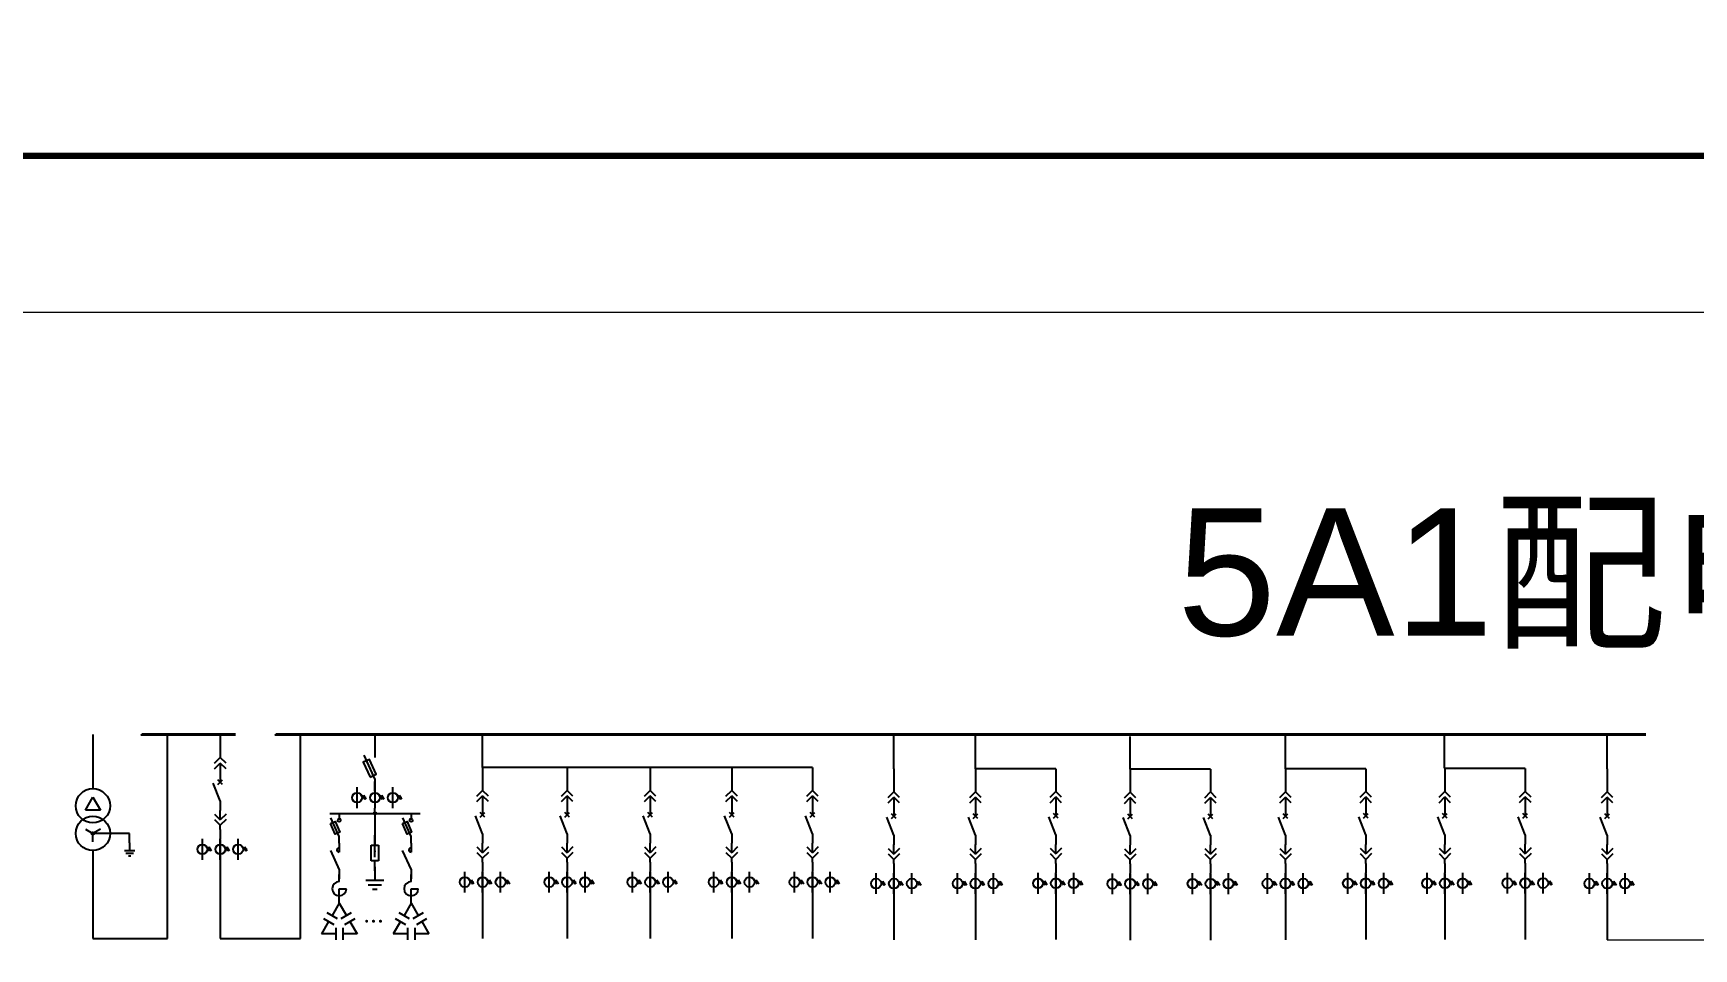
# Model space of a CAD drawing. Header units: millimetres. Extents: x -3460 to -460, y 6070 to 9130.
# Drawn here: x -2582.6 to -2452, y 6407.7 to 6479.6 of the extents above; entities that cross this region are included whole.
import ezdxf

# ---------------------------------------------------------------- set-up
doc = ezdxf.new("R2010")
doc.units = ezdxf.units.MM
doc.header["$LTSCALE"] = 1000
doc.header["$MEASUREMENT"] = 0
doc.linetypes.add('CENTER', pattern=[2, 1.25, -0.25, 0.25, -0.25])
doc.linetypes.add('CONTINOUS', pattern=[0])
doc.styles.get("Standard").update_dxf_attribs({"font": 'arial.ttf'})

# ---------------------------------------------------------------- blocks, each defined once
blk = doc.blocks.new('DYDQAA05')
at = {"color": 0}
blk.add_lwpolyline([(0, 0), (0, -7)], dxfattribs=at)
blk = doc.blocks.new('DYDQAA03')
at = {"color": 0}
for points in [[(0, 0), (0, -1.5)], [(-2.12, -3.62), (0, -1.5)], [(-2.12, -5.62), (0, -3.5)], [(2.12, -3.62), (0, -1.5)], [(2.12, -5.62), (0, -3.5)], [(0, -3.5), (0, -7)]]:
    blk.add_lwpolyline(points, dxfattribs=at)
blk = doc.blocks.new('DYDQAA09')
at = {"color": 0}
blk.add_lwpolyline([(0, 0), (0, -3.5)], dxfattribs=at)
blk.add_lwpolyline([(0, 0), (0, -3.5)], dxfattribs=at)
blk.add_lwpolyline([(0, 0), (0, -3.5)], dxfattribs=at)
blk.add_lwpolyline([(0, 0), (0, -3.5)], dxfattribs=at)
blk.add_lwpolyline([(0, 0), (0, -3.5)], dxfattribs=at)
blk.add_lwpolyline([(0, 0), (0, -3.5)], dxfattribs=at)
blk.add_lwpolyline([(0, 0), (0, -3.5)], dxfattribs=at)
blk.add_lwpolyline([(0, 0), (0, -3.5)], dxfattribs=at)
blk.add_lwpolyline([(0, 0), (0, -3.5)], dxfattribs=at)
blk = doc.blocks.new('DYDQ0201')
at = {"color": 0}
for points in [[(0.86, -0.86), (-0.86, 0.86)], [(-0.86, -0.86), (0.86, 0.86)], [(0, -7), (-2.61, -0.37)]]:
    blk.add_lwpolyline(points, dxfattribs=at)
blk = doc.blocks.new('DYDQAA04')
at = {"color": 0}
for points in [[(0, -3.5), (0, 0)], [(-2.12, -1.38), (0, -3.5)], [(-2.12, -3.38), (0, -5.5)], [(2.12, -1.38), (0, -3.5)], [(2.12, -3.38), (0, -5.5)], [(0, -7), (0, -5.5)]]:
    blk.add_lwpolyline(points, dxfattribs=at)
blk = doc.blocks.new('A$C03DD39B5')
for p, q in [((417, 475), (283, 392)), ((417, 422), (283, 339)), ((350, 333), (350, 467))]:
    blk.add_line(p, q)
blk.add_lwpolyline([(700, 167), (0, 167)])
blk.add_circle((350, 167), 167)
blk = doc.blocks.new('$element$00000530')
for points in [[(-0.291, -0.342), (-0.139, -0.275), (0.017, -0.625), (-0.136, -0.693), (-0.291, -0.342)], [(0, -1), (0, -0.78), (-0.283, -0.152)], [(-0.05, -0.183), (0.05, -0.183)], [(0, 0), (0, -0.183)]]:
    blk.add_lwpolyline(points)
blk.add_circle((0, -0.233), 0.05)
at = {"flags": 9}
blk.add_attdef('S', (0, 0), '', height=0.00000667, dxfattribs=at)
blk = doc.blocks.new('M_M4')
blk.add_line((-0.25, -0.2), (0, -0.75))
for points in [[(0, 0), (0, -0.25)], [(0, -0.75), (0, -1)]]:
    blk.add_lwpolyline(points)
blk.add_arc((-0.008, -0.192), 0.0589, 81.8699, 278.1301)
at = {"width": 0.8, "flags": 9}
blk.add_attdef('S', (0.25, -0.5), '', height=0.2, dxfattribs=at)
blk = doc.blocks.new('M_M23')
for p, q in [((0, -0.5), (-0.25, -0.5)), ((0, -0.25), (0, -0.5))]:
    blk.add_line(p, q)
for points in [[(0, 0), (0, -0.25)], [(0, -0.75), (0, -1)]]:
    blk.add_lwpolyline(points)
blk.add_arc((0, -0.5), 0.25, 270, 180)
at = {"width": 0.8, "flags": 9}
blk.add_attdef('S', (0.25, -0.5), '', height=0.2, dxfattribs=at)
blk = doc.blocks.new('M_M44IVD')
for points in [[(0, 0), (-0.2, -0.346)], [(0, 0), (0.2, -0.346)], [(-0.444, -0.436), (-0.156, -0.603)], [(-0.344, -0.263), (-0.056, -0.43)], [(0.056, -0.43), (0.344, -0.263)], [(0.156, -0.603), (0.444, -0.436)], [(-0.3, -0.52), (-0.5, -0.866)], [(-0.1, -0.866), (-0.5, -0.866)], [(-0.1, -0.699), (-0.1, -1.033)], [(0.1, -0.699), (0.1, -1.033)], [(0.5, -0.866), (0.1, -0.866)], [(0.3, -0.52), (0.5, -0.866)]]:
    blk.add_lwpolyline(points)
at = {"width": 0.8, "flags": 9}
blk.add_attdef('S', (0.25, -0.5), '', height=0.2, dxfattribs=at)
blk = doc.blocks.new('M_M17')
for p, q in [((-0.1, -0.717), (-0.1, -0.283)), ((-0.1, -0.283), (0.1, -0.283)), ((0, -0.383), (0, -0.717)), ((0.1, -0.283), (0.1, -0.717)), ((0.1, -0.717), (-0.1, -0.717))]:
    blk.add_line(p, q)
for points in [[(0, 0), (0, -0.283)], [(0, -0.717), (0, -1)]]:
    blk.add_lwpolyline(points)
for points in [[(-0.033, -0.567), (0.033, -0.567), (0, -0.367), (0.033, -0.567)], [(0.033, -0.567), (0, -0.367), (-0.033, -0.567), (0.033, -0.567)], [(0, -0.367), (-0.033, -0.567), (0.033, -0.567), (0, -0.367)]]:
    blk.add_solid(points)
at = {"width": 0.8, "flags": 9}
blk.add_attdef('S', (0.25, -0.5), '', height=0.2, dxfattribs=at)
blk = doc.blocks.new('M_M24')
for p, q in [((-0.25, -0.375), (0.25, -0.375)), ((-0.1875, -0.5), (0.1875, -0.5)), ((-0.0625, -0.625), (0.0625, -0.625))]:
    blk.add_line(p, q)
blk.add_lwpolyline([(0, 0), (0, -0.375)])
at = {"width": 0.8, "flags": 9}
blk.add_attdef('S', (0.25, -0.5), '', height=0.2, dxfattribs=at)

msp = doc.modelspace()

# ---------------------------------------------------------------- linework, layer by layer
at = {"color": 0}
for p, q in [((-2577.87, 6424.5, -16406.97), (-2577.87, 6420.25, -21017.92)), ((-2572.01, 6408.47, -21017.92), (-2572.01, 6424.5, -19232.52)), ((-2578.45, 6418.56, -21017.92), (-2577.87, 6419.58, -21017.92)), ((-2578.45, 6418.56, -21017.92), (-2577.87, 6419.58, -21017.92)), ((-2577.28, 6418.56, -21017.92), (-2578.45, 6418.56, -21017.92)), ((-2577.87, 6419.58, -21017.92), (-2577.28, 6418.56, -21017.92)), ((-2578.45, 6417.07, -21017.92), (-2577.87, 6416.73, -21017.92)), ((-2577.28, 6417.07, -21017.92), (-2577.87, 6416.73, -21017.92)), ((-2577.88, 6416.84, -21017.92), (-2577.97, 6416.74, -21017.92)), ((-2577.84, 6416.83, -21017.92), (-2577.96, 6416.7, -21017.92)), ((-2577.91, 6416.83, -21017.92), (-2577.96, 6416.78, -21017.92)), ((-2577.82, 6416.82, -21017.92), (-2577.96, 6416.69, -21017.92)), ((-2577.79, 6416.8, -21017.92), (-2577.94, 6416.66, -21017.92)), ((-2577.78, 6416.79, -21017.92), (-2577.92, 6416.65, -21017.92)), ((-2577.77, 6416.75, -21017.92), (-2577.89, 6416.64, -21017.92)), ((-2577.77, 6416.73, -21017.92), (-2577.87, 6416.63, -21017.92)), ((-2577.87, 6416.06, -21017.92), (-2577.87, 6416.73, -21017.92)), ((-2574.98, 6416.73, -21017.92), (-2577.87, 6416.73, -21017.92)), ((-2577.87, 6415.38, -21017.92), (-2577.87, 6408.47, -21017.92)), ((-2575.39, 6415.38, -21017.92), (-2574.58, 6415.38, -21017.92)), ((-2575.29, 6415.18, -21017.92), (-2574.68, 6415.18, -21017.92)), ((-2575.08, 6414.98, -21017.92), (-2574.88, 6414.98, -21017.92)), ((-2577.87, 6408.47, -21017.92), (-2572.01, 6408.47, -21017.92))]:
    msp.add_line(p, q, dxfattribs=at)
for p, q in [((-2561.56, 6408.47, -19232.52), (-2561.56, 6424.5, -19232.52)), ((-2547.23, 6421.92, -20615.76), (-2547.23, 6424.5, -19232.47)), ((-2514.9, 6421.81, -1262.5), (-2514.9, 6424.39, 120.78)), ((-2508.49, 6421.81, -1954.14), (-2508.49, 6424.39, -570.86)), ((-2496.33, 6421.78, -1262.5), (-2496.33, 6424.36, 120.78)), ((-2484.12, 6421.81, -568.12), (-2484.12, 6424.39, 815.16)), ((-2471.63, 6421.85, 4860.63), (-2471.63, 6424.43, 6243.91)), ((-2458.83, 6421.81, -1262.5), (-2458.83, 6424.39, 120.78)), ((-2521.3, 6421.92, -20615.81), (-2547.23, 6421.92, -20615.81)), ((-2502.17, 6421.81, -1954.14), (-2508.49, 6421.81, -1954.14)), ((-2490.01, 6421.78, -1262.5), (-2496.33, 6421.78, -1262.5)), ((-2477.81, 6421.81, -568.12), (-2484.12, 6421.81, -568.12)), ((-2465.27, 6421.83, -6691.25), (-2471.59, 6421.83, -6691.25)), ((-2555.7, 6418.39, -19232.52), (-2555.7, 6418.72, -19232.52)), ((-2558.5, 6418.3, -19232.52), (-2558.5, 6417.9, -19232.52)), ((-2567.85, 6416.26, -19232.52), (-2567.85, 6414.62, -19232.52)), ((-2567.85, 6414.62, -19232.52), (-2567.85, 6408.47, -19232.52)), ((-2547.23, 6413.68, -18414.58), (-2547.23, 6412.04, -18414.58)), ((-2540.59, 6413.68, -18414.58), (-2540.59, 6412.04, -18414.58)), ((-2534.06, 6413.68, -18414.58), (-2534.06, 6412.04, -18414.58)), ((-2527.65, 6413.68, -18414.58), (-2527.65, 6412.04, -18414.58)), ((-2521.3, 6413.68, -18414.58), (-2521.3, 6412.04, -18414.58)), ((-2514.9, 6413.57, 938.73), (-2514.9, 6411.93, 938.73)), ((-2508.49, 6413.57, 247.08), (-2508.49, 6411.93, 247.08)), ((-2502.17, 6413.59, 938.73), (-2502.17, 6411.95, 938.73)), ((-2496.33, 6413.54, 938.73), (-2496.33, 6411.9, 938.73)), ((-2490.01, 6413.56, 1630.37), (-2490.01, 6411.92, 1630.37)), ((-2484.12, 6413.57, 1633.1), (-2484.12, 6411.93, 1633.1)), ((-2477.81, 6413.59, 2324.74), (-2477.81, 6411.95, 2324.74)), ((-2471.59, 6413.59, -4490.03), (-2471.59, 6411.95, -4490.03)), ((-2465.27, 6413.6, -3798.39), (-2465.27, 6411.96, -3798.39)), ((-2458.83, 6413.57, 938.73), (-2458.83, 6411.93, 938.73)), ((-2547.23, 6412.04, -18414.58), (-2547.23, 6408.47, -18414.58)), ((-2540.59, 6412.04, -18414.58), (-2540.59, 6408.47, -18414.58)), ((-2534.06, 6412.04, -18414.58), (-2534.06, 6408.47, -18414.58)), ((-2527.65, 6412.04, -18414.58), (-2527.65, 6408.47, -18414.58)), ((-2521.3, 6412.04, -18414.58), (-2521.3, 6408.47, -18414.58)), ((-2514.9, 6411.93, 938.73), (-2514.9, 6408.36, 938.73)), ((-2508.49, 6411.93, 247.08), (-2508.49, 6408.37, 247.08)), ((-2502.17, 6411.95, 938.73), (-2502.17, 6408.38, 938.73)), ((-2496.33, 6411.9, 938.73), (-2496.33, 6408.34, 938.73)), ((-2490.01, 6411.92, 1630.37), (-2490.01, 6408.35, 1630.37)), ((-2484.12, 6411.93, 1633.1), (-2484.12, 6408.37, 1633.1)), ((-2477.81, 6411.95, 2324.74), (-2477.81, 6408.38, 2324.74)), ((-2471.59, 6411.95, -4490.03), (-2471.59, 6408.38, -4490.03)), ((-2465.27, 6411.96, -3798.39), (-2465.27, 6408.4, -3798.39)), ((-2458.83, 6411.93, 938.73), (-2458.83, 6408.37, 938.73)), ((-2567.85, 6408.47, -19232.52), (-2561.56, 6408.47, -19232.52))]:
    msp.add_line(p, q)
at = {"linetype": 'Continuous'}
for p, q in [((-2556.57, 6422.88, -19232.52), (-2555.7, 6420.96, -19232.52)), ((-2555.7, 6420.51, -19232.52), (-2555.7, 6420.8, -19232.52)), ((-2555.7, 6420.04, -19232.52), (-2555.7, 6420.68, -19232.52)), ((-2559.25, 6418.3, -19232.52), (-2552.14, 6418.3, -19232.52)), ((-2555.7, 6418.3, -19232.52), (-2555.7, 6415.84, -19232.52))]:
    msp.add_line(p, q, dxfattribs=at)
at = {"color": 0, "linetype": 'CENTER', "ltscale": 0.5}
msp.add_line((-2574.98, 6415.99, -21017.92), (-2574.98, 6416.73, -21017.92), dxfattribs=at)
at = {"color": 1, "lineweight": 20}
msp.add_line((-2458.83, 6408.37, 938.73), (-2442.3, 6408.37, 938.73), dxfattribs=at)
at = {"lineweight": 80, "ltscale": 0.001071}
for points in [[(-3460, 6920), (-460, 6920), (-460, 6470), (-3460, 6470)], [(-3460, 6470), (-460, 6470), (-460, 6070), (-3460, 6070)]]:
    msp.add_lwpolyline(points, close=True, dxfattribs=at)
at = {"color": 1, "lineweight": 13, "ltscale": 0.001071}
msp.add_lwpolyline([(-2620, 6457.69), (-2303.62, 6457.69), (-2303.62, 6168.78), (-2620, 6168.78)], close=True, dxfattribs=at)
at = {"color": 1, "lineweight": 40, "ltscale": 100, "elevation": -19232.52}
for points in [[(-2566.65, 6424.5), (-2574.02, 6424.5), (-2574.02, 6424.5)], [(-2455.79, 6424.5), (-2563.49, 6424.5), (-2563.49, 6424.5)]]:
    msp.add_lwpolyline(points, dxfattribs=at)
at = {"linetype": 'Continuous', "elevation": -19232.52}
for points in [[(-2555.7, 6424.5), (-2555.7, 6422.71)], [(-2555.7, 6423.59), (-2555.7, 6422.71)], [(-2555.7, 6420.96), (-2555.7, 6420.08)]]:
    msp.add_lwpolyline(points, dxfattribs=at)
msp.add_lwpolyline([(-2556.08, 6421.16), (-2555.6, 6421.38), (-2556.13, 6422.54), (-2556.61, 6422.33)], close=True, dxfattribs=at)
at = {"color": 0, "elevation": -21017.92}
msp.add_lwpolyline([(-2574.98, 6415.99), (-2574.98, 6415.38)], dxfattribs=at)
at = {"lineweight": -2, "ltscale": 100, "const_width": 0.117, "elevation": -19518.8}
for points in [[(-2556.4, 6409.83, 1), (-2556.29, 6409.83, 1)], [(-2555.87, 6409.83, 1), (-2555.75, 6409.83, 1)], [(-2555.32, 6409.83, 1), (-2555.2, 6409.83, 1)]]:
    msp.add_lwpolyline(points, format="xyb", close=True, dxfattribs=at)
at = {"color": 0, "linetype": 'CONTINOUS'}
for centre in [(-2577.87, 6418.9, -21017.92), (-2577.87, 6416.73, -21017.92)]:
    msp.add_circle(centre, 1.35, dxfattribs=at)
msp.add_circle((-2555.7, 6418.3, -19232.52), 0.0936)
at = {"color": 0}
msp.add_circle((-2577.87, 6416.73, -21017.92), 0.101, dxfattribs=at)

# ---------------------------------------------------------------- block references
for name, p, xscale, yscale, zscale in [('DYDQAA05', (-2567.85, 6424.5, -21433.75), 0.2128962921302706, 0.2128962921302706, 0.2128962921302706), ('DYDQAA03', (-2567.85, 6423.01, -21433.75), 0.2128962921302706, 0.2128962921302706, 0.2128962921302706), ('DYDQ0201', (-2567.85, 6420.77, -21433.75), 0.2128962921302706, 0.2128962921302706, 0.2128962921302706), ('DYDQAA09', (-2567.85, 6421.52, -21433.75), 0.2128962921302706, 0.2128962921302706, 0.2128962921302706), ('DYDQAA05', (-2547.23, 6421.92, -20615.81), 0.2128962921302706, 0.2128962921302706, 0.2128962921302706), ('DYDQAA05', (-2540.59, 6421.92, -20615.81), 0.2128962921302706, 0.2128962921302706, 0.2128962921302706), ('DYDQAA05', (-2534.06, 6421.92, -20615.81), 0.2128962921302706, 0.2128962921302706, 0.2128962921302706), ('DYDQAA05', (-2527.65, 6421.92, -20615.81), 0.2128962921302706, 0.2128962921302706, 0.2128962921302706), ('DYDQAA05', (-2521.3, 6421.92, -20615.81), 0.2128962921302706, 0.2128962921302706, 0.2128962921302706), ('DYDQAA05', (-2514.9, 6421.81, -1262.5), 0.2128962921302706, 0.2128962921302706, 0.2128962921302706), ('DYDQAA05', (-2508.49, 6421.81, -1954.14), 0.2128962921302706, 0.2128962921302706, 0.2128962921302706), ('DYDQAA05', (-2502.17, 6421.81, -1262.5), 0.2128962921302706, 0.2128962921302706, 0.2128962921302706), ('DYDQAA05', (-2496.33, 6421.78, -1262.5), 0.2128962921302706, 0.2128962921302706, 0.2128962921302706), ('DYDQAA05', (-2490.01, 6421.78, -570.86), 0.2128962921302706, 0.2128962921302706, 0.2128962921302706), ('DYDQAA05', (-2484.12, 6421.81, -568.12), 0.2128962921302706, 0.2128962921302706, 0.2128962921302706), ('DYDQAA05', (-2477.81, 6421.81, 123.52), 0.2128962921302706, 0.2128962921302706, 0.2128962921302706), ('DYDQAA05', (-2471.59, 6421.83, -6691.25), 0.2128962921302706, 0.2128962921302706, 0.2128962921302706), ('DYDQAA05', (-2465.27, 6421.83, -5999.61), 0.2128962921302706, 0.2128962921302706, 0.2128962921302706), ('DYDQAA05', (-2458.83, 6421.81, -1262.5), 0.2128962921302706, 0.2128962921302706, 0.2128962921302706), ('DYDQAA03', (-2547.23, 6420.43, -20615.81), 0.2128962921302706, 0.2128962921302706, 0.2128962921302706), ('DYDQAA03', (-2540.59, 6420.43, -20615.81), 0.2128962921302706, 0.2128962921302706, 0.2128962921302706), ('DYDQAA03', (-2534.06, 6420.43, -20615.81), 0.2128962921302706, 0.2128962921302706, 0.2128962921302706), ('DYDQAA03', (-2527.65, 6420.43, -20615.81), 0.2128962921302706, 0.2128962921302706, 0.2128962921302706), ('DYDQAA03', (-2521.3, 6420.43, -20615.81), 0.2128962921302706, 0.2128962921302706, 0.2128962921302706), ('DYDQAA03', (-2514.9, 6420.32, -1262.5), 0.2128962921302706, 0.2128962921302706, 0.2128962921302706), ('DYDQAA03', (-2508.49, 6420.32, -1954.14), 0.2128962921302706, 0.2128962921302706, 0.2128962921302706), ('DYDQAA03', (-2502.17, 6420.34, -1262.5), 0.2128962921302706, 0.2128962921302706, 0.2128962921302706), ('DYDQAA03', (-2496.33, 6420.29, -1262.5), 0.2128962921302706, 0.2128962921302706, 0.2128962921302706), ('DYDQAA03', (-2490.01, 6420.31, -570.86), 0.2128962921302706, 0.2128962921302706, 0.2128962921302706), ('DYDQAA03', (-2484.12, 6420.32, -568.12), 0.2128962921302706, 0.2128962921302706, 0.2128962921302706), ('DYDQAA03', (-2477.81, 6420.34, 123.52), 0.2128962921302706, 0.2128962921302706, 0.2128962921302706), ('DYDQAA03', (-2471.59, 6420.34, -6691.25), 0.2128962921302706, 0.2128962921302706, 0.2128962921302706), ('DYDQAA03', (-2465.27, 6420.35, -5999.61), 0.2128962921302706, 0.2128962921302706, 0.2128962921302706), ('DYDQAA03', (-2458.83, 6420.32, -1262.5), 0.2128962921302706, 0.2128962921302706, 0.2128962921302706), ('DYDQAA04', (-2567.85, 6418.54, -21433.75), 0.2128962921302706, 0.2128962921302706, 0.2128962921302706), ('DYDQAA09', (-2567.85, 6419.28, -21433.75), 0.2128962921302706, 0.2128962921302706, 0.2128962921302706), ('DYDQ0201', (-2547.23, 6418.19, -20615.81), 0.2128962921302706, 0.2128962921302706, 0.2128962921302706), ('DYDQAA09', (-2547.23, 6418.94, -20615.81), 0.2128962921302706, 0.2128962921302706, 0.2128962921302706), ('DYDQ0201', (-2540.59, 6418.19, -20615.81), 0.2128962921302706, 0.2128962921302706, 0.2128962921302706), ('DYDQAA09', (-2540.59, 6418.94, -20615.81), 0.2128962921302706, 0.2128962921302706, 0.2128962921302706), ('DYDQ0201', (-2534.06, 6418.19, -20615.81), 0.2128962921302706, 0.2128962921302706, 0.2128962921302706), ('DYDQAA09', (-2534.06, 6418.94, -20615.81), 0.2128962921302706, 0.2128962921302706, 0.2128962921302706), ('DYDQ0201', (-2527.65, 6418.19, -20615.81), 0.2128962921302706, 0.2128962921302706, 0.2128962921302706), ('DYDQAA09', (-2527.65, 6418.94, -20615.81), 0.2128962921302706, 0.2128962921302706, 0.2128962921302706), ('DYDQ0201', (-2521.3, 6418.19, -20615.81), 0.2128962921302706, 0.2128962921302706, 0.2128962921302706), ('DYDQAA09', (-2521.3, 6418.94, -20615.81), 0.2128962921302706, 0.2128962921302706, 0.2128962921302706), ('DYDQAA09', (-2514.9, 6418.83, -1262.5), 0.2128962921302706, 0.2128962921302706, 0.2128962921302706), ('DYDQAA09', (-2508.49, 6418.83, -1954.14), 0.2128962921302706, 0.2128962921302706, 0.2128962921302706), ('DYDQAA09', (-2502.17, 6418.85, -1262.5), 0.2128962921302706, 0.2128962921302706, 0.2128962921302706), ('DYDQAA09', (-2496.33, 6418.8, -1262.5), 0.2128962921302706, 0.2128962921302706, 0.2128962921302706), ('DYDQAA09', (-2490.01, 6418.82, -570.86), 0.2128962921302706, 0.2128962921302706, 0.2128962921302706), ('DYDQAA09', (-2484.12, 6418.83, -568.12), 0.2128962921302706, 0.2128962921302706, 0.2128962921302706), ('DYDQAA09', (-2477.81, 6418.85, 123.52), 0.2128962921302706, 0.2128962921302706, 0.2128962921302706), ('DYDQAA09', (-2471.59, 6418.85, -6691.25), 0.2128962921302706, 0.2128962921302706, 0.2128962921302706), ('DYDQAA09', (-2465.27, 6418.86, -5999.61), 0.2128962921302706, 0.2128962921302706, 0.2128962921302706), ('DYDQAA09', (-2458.83, 6418.83, -1262.5), 0.2128962921302706, 0.2128962921302706, 0.2128962921302706), ('DYDQAA09', (-2567.85, 6417.05, -21433.75), 0.2128962921302706, 0.2128962921302706, 0.2128962921302706), ('DYDQ0201', (-2514.9, 6418.08, -1262.5), 0.2128962921302706, 0.2128962921302706, 0.2128962921302706), ('DYDQ0201', (-2508.49, 6418.08, -1954.14), 0.2128962921302706, 0.2128962921302706, 0.2128962921302706), ('DYDQ0201', (-2502.17, 6418.1, -1262.5), 0.2128962921302706, 0.2128962921302706, 0.2128962921302706), ('DYDQ0201', (-2496.33, 6418.06, -1262.5), 0.2128962921302706, 0.2128962921302706, 0.2128962921302706), ('DYDQ0201', (-2490.01, 6418.07, -570.86), 0.2128962921302706, 0.2128962921302706, 0.2128962921302706), ('DYDQ0201', (-2484.12, 6418.08, -568.12), 0.2128962921302706, 0.2128962921302706, 0.2128962921302706), ('DYDQ0201', (-2477.81, 6418.1, 123.52), 0.2128962921302706, 0.2128962921302706, 0.2128962921302706), ('DYDQ0201', (-2471.59, 6418.1, -6691.25), 0.2128962921302706, 0.2128962921302706, 0.2128962921302706), ('DYDQ0201', (-2465.27, 6418.12, -5999.61), 0.2128962921302706, 0.2128962921302706, 0.2128962921302706), ('DYDQ0201', (-2458.83, 6418.08, -1262.5), 0.2128962921302706, 0.2128962921302706, 0.2128962921302706), ('M_M4', (-2558.5, 6415.96, -19232.52), 2.806660772809213, 2.806660772809213, 2.806660772809213), ('M_M4', (-2552.85, 6415.96, -19232.52), 2.806660772809213, 2.806660772809213, 2.806660772809213), ('DYDQAA04', (-2547.23, 6415.96, -20615.81), 0.2128962921302706, 0.2128962921302706, 0.2128962921302706), ('DYDQAA09', (-2547.23, 6416.7, -20615.81), 0.2128962921302706, 0.2128962921302706, 0.2128962921302706), ('DYDQAA04', (-2540.59, 6415.96, -20615.81), 0.2128962921302706, 0.2128962921302706, 0.2128962921302706), ('DYDQAA09', (-2540.59, 6416.7, -20615.81), 0.2128962921302706, 0.2128962921302706, 0.2128962921302706), ('DYDQAA04', (-2534.06, 6415.96, -20615.81), 0.2128962921302706, 0.2128962921302706, 0.2128962921302706), ('DYDQAA09', (-2534.06, 6416.7, -20615.81), 0.2128962921302706, 0.2128962921302706, 0.2128962921302706), ('DYDQAA04', (-2527.65, 6415.96, -20615.81), 0.2128962921302706, 0.2128962921302706, 0.2128962921302706), ('DYDQAA09', (-2527.65, 6416.7, -20615.81), 0.2128962921302706, 0.2128962921302706, 0.2128962921302706), ('DYDQAA04', (-2521.3, 6415.96, -20615.81), 0.2128962921302706, 0.2128962921302706, 0.2128962921302706), ('DYDQAA09', (-2521.3, 6416.7, -20615.81), 0.2128962921302706, 0.2128962921302706, 0.2128962921302706), ('DYDQAA04', (-2514.9, 6415.85, -1262.5), 0.2128962921302706, 0.2128962921302706, 0.2128962921302706), ('DYDQAA09', (-2514.9, 6416.59, -1262.5), 0.2128962921302706, 0.2128962921302706, 0.2128962921302706), ('DYDQAA04', (-2508.49, 6415.85, -1954.14), 0.2128962921302706, 0.2128962921302706, 0.2128962921302706), ('DYDQAA09', (-2508.49, 6416.59, -1954.14), 0.2128962921302706, 0.2128962921302706, 0.2128962921302706), ('DYDQAA04', (-2502.17, 6415.86, -1262.5), 0.2128962921302706, 0.2128962921302706, 0.2128962921302706), ('DYDQAA09', (-2502.17, 6416.61, -1262.5), 0.2128962921302706, 0.2128962921302706, 0.2128962921302706), ('DYDQAA04', (-2496.33, 6415.82, -1262.5), 0.2128962921302706, 0.2128962921302706, 0.2128962921302706), ('DYDQAA09', (-2496.33, 6416.57, -1262.5), 0.2128962921302706, 0.2128962921302706, 0.2128962921302706), ('DYDQAA04', (-2490.01, 6415.84, -570.86), 0.2128962921302706, 0.2128962921302706, 0.2128962921302706), ('DYDQAA09', (-2490.01, 6416.58, -570.86), 0.2128962921302706, 0.2128962921302706, 0.2128962921302706), ('DYDQAA04', (-2484.12, 6415.85, -568.12), 0.2128962921302706, 0.2128962921302706, 0.2128962921302706), ('DYDQAA09', (-2484.12, 6416.59, -568.12), 0.2128962921302706, 0.2128962921302706, 0.2128962921302706), ('DYDQAA04', (-2477.81, 6415.86, 123.52), 0.2128962921302706, 0.2128962921302706, 0.2128962921302706), ('DYDQAA09', (-2477.81, 6416.61, 123.52), 0.2128962921302706, 0.2128962921302706, 0.2128962921302706), ('DYDQAA04', (-2471.59, 6415.86, -6691.25), 0.2128962921302706, 0.2128962921302706, 0.2128962921302706), ('DYDQAA09', (-2471.59, 6416.61, -6691.25), 0.2128962921302706, 0.2128962921302706, 0.2128962921302706), ('DYDQAA04', (-2465.27, 6415.88, -5999.61), 0.2128962921302706, 0.2128962921302706, 0.2128962921302706), ('DYDQAA09', (-2465.27, 6416.63, -5999.61), 0.2128962921302706, 0.2128962921302706, 0.2128962921302706), ('DYDQAA04', (-2458.83, 6415.85, -1262.5), 0.2128962921302706, 0.2128962921302706, 0.2128962921302706), ('DYDQAA09', (-2458.83, 6416.59, -1262.5), 0.2128962921302706, 0.2128962921302706, 0.2128962921302706), ('DYDQAA09', (-2547.23, 6414.47, -20615.81), 0.2128962921302706, 0.2128962921302706, 0.2128962921302706), ('DYDQAA09', (-2540.59, 6414.47, -20615.81), 0.2128962921302706, 0.2128962921302706, 0.2128962921302706), ('DYDQAA09', (-2534.06, 6414.47, -20615.81), 0.2128962921302706, 0.2128962921302706, 0.2128962921302706), ('DYDQAA09', (-2527.65, 6414.47, -20615.81), 0.2128962921302706, 0.2128962921302706, 0.2128962921302706), ('DYDQAA09', (-2521.3, 6414.47, -20615.81), 0.2128962921302706, 0.2128962921302706, 0.2128962921302706), ('M_M23', (-2558.5, 6411.26, -19232.52), -2.24532861824737, -2.24532861824737, 2.245328618247297), ('M_M24', (-2555.7, 6414.1, -19232.52), 2.806660772809213, 2.806660772809213, 2.806660772809213), ('M_M23', (-2552.85, 6411.26, -19232.52), -2.24532861824737, -2.24532861824737, 2.245328618247297), ('DYDQAA09', (-2514.9, 6414.36, -1262.5), 0.2128962921302706, 0.2128962921302706, 0.2128962921302706), ('DYDQAA09', (-2508.49, 6414.36, -1954.14), 0.2128962921302706, 0.2128962921302706, 0.2128962921302706), ('DYDQAA09', (-2502.17, 6414.37, -1262.5), 0.2128962921302706, 0.2128962921302706, 0.2128962921302706), ('DYDQAA09', (-2496.33, 6414.33, -1262.5), 0.2128962921302706, 0.2128962921302706, 0.2128962921302706), ('DYDQAA09', (-2490.01, 6414.35, -570.86), 0.2128962921302706, 0.2128962921302706, 0.2128962921302706), ('DYDQAA09', (-2484.12, 6414.36, -568.12), 0.2128962921302706, 0.2128962921302706, 0.2128962921302706), ('DYDQAA09', (-2477.81, 6414.37, 123.52), 0.2128962921302706, 0.2128962921302706, 0.2128962921302706), ('DYDQAA09', (-2471.59, 6414.37, -6691.25), 0.2128962921302706, 0.2128962921302706, 0.2128962921302706), ('DYDQAA09', (-2465.27, 6414.39, -5999.61), 0.2128962921302706, 0.2128962921302706, 0.2128962921302706), ('DYDQAA09', (-2458.83, 6414.36, -1262.5), 0.2128962921302706, 0.2128962921302706, 0.2128962921302706), ('M_M44IVD', (-2558.5, 6411.26, -19232.52), 2.806660772809213, 2.806660772809213, 2.806660772809213), ('M_M44IVD', (-2552.85, 6411.26, -19232.52), 2.806660772809213, 2.806660772809213, 2.806660772809213)]:
    msp.add_blockref(name, p, dxfattribs=dict(xscale=xscale, yscale=yscale, zscale=zscale))
at = {"linetype": 'Continuous', "xscale": 0.00233888397733859, "yscale": 0.00233888397733859, "zscale": 0.00233888397733859, "rotation": 270}
for p in [(-2557.49, 6420.36, -19232.52), (-2556.08, 6420.36, -19232.52), (-2554.68, 6420.36, -19232.52), (-2569.65, 6416.3, -19232.52), (-2568.24, 6416.3, -19232.52), (-2566.84, 6416.3, -19232.52), (-2549.02, 6413.72, -18414.58), (-2547.62, 6413.72, -18414.58), (-2546.21, 6413.72, -18414.58), (-2542.38, 6413.72, -18414.58), (-2540.98, 6413.72, -18414.58), (-2539.57, 6413.72, -18414.58), (-2535.85, 6413.72, -18414.58), (-2534.45, 6413.72, -18414.58), (-2533.04, 6413.72, -18414.58), (-2529.45, 6413.72, -18414.58), (-2528.04, 6413.72, -18414.58), (-2526.64, 6413.72, -18414.58), (-2523.1, 6413.72, -18414.58), (-2521.69, 6413.72, -18414.58), (-2520.29, 6413.72, -18414.58), (-2516.69, 6413.61, 938.73), (-2515.29, 6413.61, 938.73), (-2513.88, 6413.61, 938.73), (-2510.28, 6413.61, 247.08), (-2508.88, 6413.61, 247.08), (-2507.47, 6413.61, 247.08), (-2503.96, 6413.63, 938.73), (-2502.56, 6413.63, 938.73), (-2501.16, 6413.63, 938.73), (-2498.12, 6413.59, 938.73), (-2496.72, 6413.59, 938.73), (-2495.32, 6413.59, 938.73), (-2491.81, 6413.6, 1630.37), (-2490.4, 6413.6, 1630.37), (-2489, 6413.6, 1630.37), (-2485.92, 6413.61, 1633.1), (-2484.51, 6413.61, 1633.1), (-2483.11, 6413.61, 1633.1), (-2479.6, 6413.63, 2324.74), (-2478.2, 6413.63, 2324.74), (-2476.79, 6413.63, 2324.74), (-2473.38, 6413.63, -4490.03), (-2471.98, 6413.63, -4490.03), (-2470.58, 6413.63, -4490.03), (-2467.06, 6413.64, -3798.39), (-2465.66, 6413.64, -3798.39), (-2464.26, 6413.64, -3798.39), (-2460.62, 6413.61, 938.73), (-2459.22, 6413.61, 938.73), (-2457.82, 6413.61, 938.73)]:
    msp.add_blockref('A$C03DD39B5', p, dxfattribs=at)
at = {"linetype": 'Continuous', "xscale": 2.33888397733859, "yscale": 2.33888397733859, "zscale": 2.33888397733859}
for p in [(-2558.5, 6418.3, -19232.52), (-2552.85, 6418.3, -19232.52)]:
    msp.add_blockref('$element$00000530', p, dxfattribs=at)
at = {"xscale": 2.806660772809213, "yscale": 2.806660772809213, "zscale": 2.806660772809213, "rotation": 180}
msp.add_blockref('M_M17', (-2555.7, 6413.79, -19232.52), dxfattribs=at)

# ---------------------------------------------------------------- texts
at = {"color": 0, "insert": (-2492.63, 6442.28, -15892.53), "char_height": 10, "width": 0.000000001, "attachment_point": 1}
msp.add_mtext('5A1{\\fSimSun|b0|i0|c134|p2;配电室}', dxfattribs=at)

doc.saveas('drawing.dxf')
